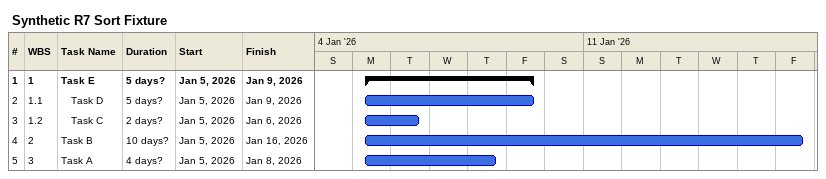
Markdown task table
Synthetic R7 Sort Fixture

| ID | WBS | Task | Duration | Start | Finish |
|---|---|---|---|---|---|
| 1 | 1 | **Task E** | 5d? | 2026-01-05 | 2026-01-09 |
| 2 | 1.1 | Task D | 5d? | 2026-01-05 | 2026-01-09 |
| 3 | 1.2 | Task C | 2d? | 2026-01-05 | 2026-01-06 |
| 4 | 2 | Task B | 10d? | 2026-01-05 | 2026-01-16 |
| 5 | 3 | Task A | 4d? | 2026-01-05 | 2026-01-08 |
